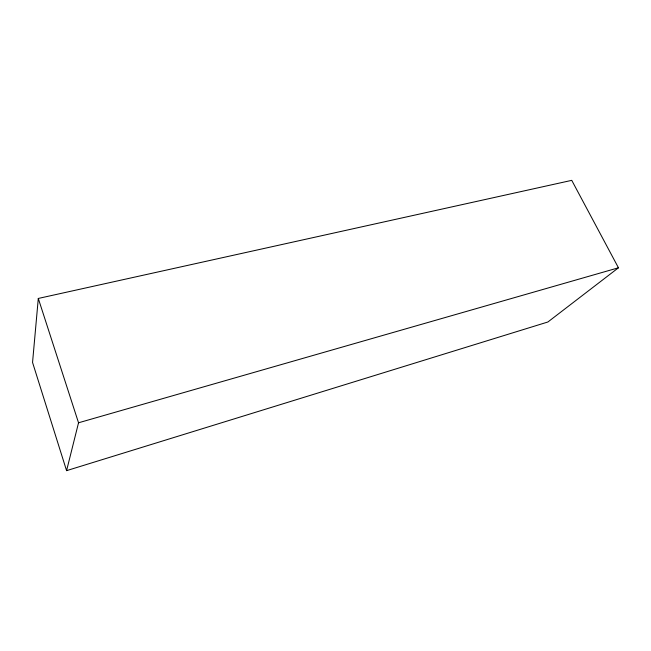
<?xml version="1.0" encoding="UTF-8"?>
<svg xmlns="http://www.w3.org/2000/svg" width="651" height="651" viewBox="0 0 651 651"><rect width="100%" height="100%" fill="white"/><g stroke="black" fill="none" stroke-linecap="round" stroke-linejoin="round"><path stroke-width="0.98" d="M38.295 298.451L32.55 362.436L66.581 470.649L547.89 321.993L618.45 267.789L571.749 180.351L38.295 298.451L78.535 422.784L66.581 470.649M78.535 422.784L618.45 267.789"/></g></svg>
